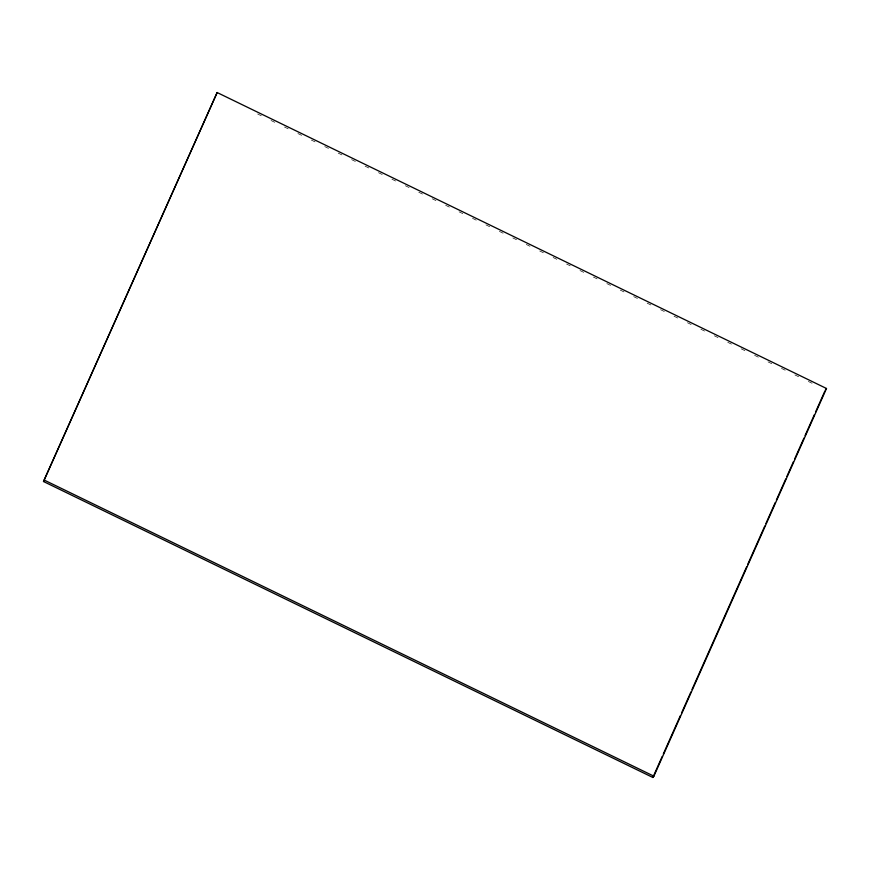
<?xml version="1.0" encoding="UTF-8"?>
<svg xmlns="http://www.w3.org/2000/svg" width="870" height="870" viewBox="0 0 870 870"><rect width="100%" height="100%" fill="white"/><g stroke="black" fill="none" stroke-linecap="round" stroke-linejoin="round"><path stroke-width="0.65" stroke-dasharray="4.35 3.26" d="M257.629 113.981L261.294 115.764M271.059 120.506L274.724 122.289M284.501 127.031L288.166 128.803M297.931 133.556L301.596 135.328M311.362 140.081L315.027 141.853M324.793 146.606L328.458 148.378M338.223 153.12L341.888 154.903M351.665 159.645L355.319 161.428M365.096 166.17L368.76 167.953M378.526 172.695L382.191 174.478M391.957 179.22L395.622 181.003M405.387 185.745L409.052 187.528M418.818 192.27L422.483 194.043M432.26 198.795L435.924 200.568M445.69 205.32L449.355 207.093M459.121 211.845L462.786 213.618M472.551 218.359L476.216 220.143M485.982 224.884L489.647 226.668M499.423 231.409L503.077 233.193M512.854 237.934L516.519 239.718M526.285 244.459L529.95 246.243M539.715 250.984L543.38 252.768M553.146 257.509L556.811 259.282M566.577 264.034L570.241 265.807M580.018 270.559L583.683 272.332M593.449 277.084L597.114 278.857M606.879 283.598L610.544 285.382M620.31 290.123L623.975 291.907M633.741 296.648L637.405 298.432M647.182 303.173L650.836 304.957M660.613 309.698L664.278 311.482M674.043 316.223L677.708 318.007M687.474 322.748L691.139 324.521M700.905 329.273L704.569 331.046M714.335 335.798L718 337.571M727.777 342.323L731.431 344.096M741.207 348.837L744.872 350.621M754.638 355.362L758.303 357.146M768.069 361.887L771.733 363.671M781.499 368.412L785.164 370.196M794.941 374.937L798.595 376.721M808.371 381.462L812.036 383.246"/><path stroke-width="1.3" d="M43.5 481.512L217.152 92.535L826.5 388.488L653.892 776.181L652.848 777.465L43.5 481.512L217.152 92.535M652.848 777.465L662.222 756.4M663.332 753.931L680.427 715.531M681.525 713.052L690.9 691.998M692.009 689.518L746.601 566.892M747.711 564.412L764.806 526.013M765.904 523.544L775.279 502.479M776.388 500L785.762 478.946M786.861 476.466L793.483 461.611M794.582 459.132L803.956 438.078M805.054 435.598L814.44 414.533M815.538 412.065L824.912 391M825.467 389.771L826.5 388.488M44.533 480.229L653.892 776.181"/></g></svg>
